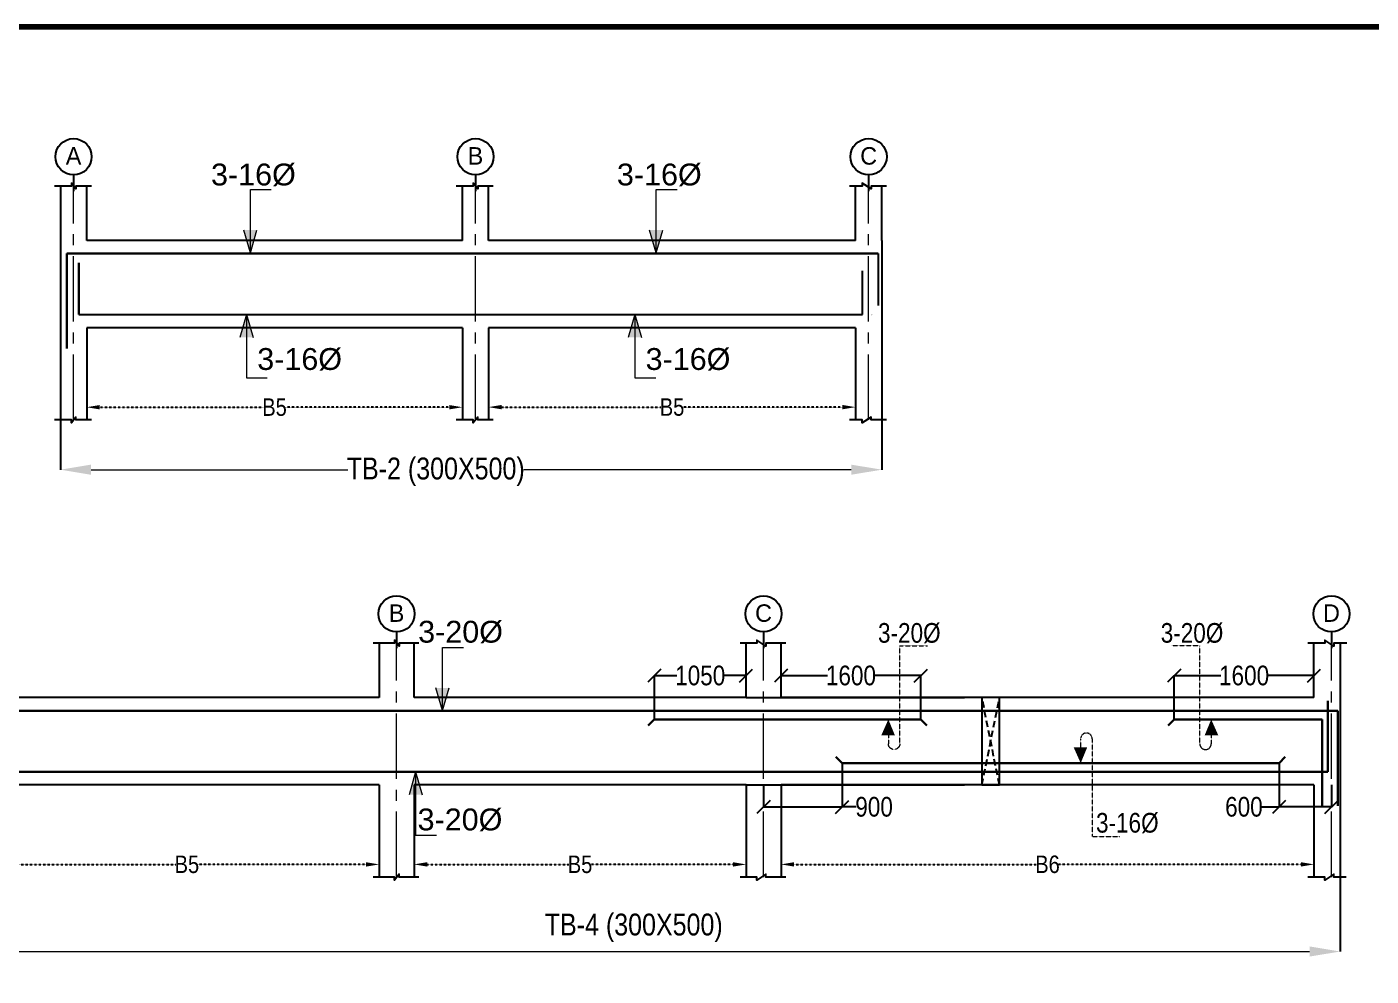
# Model space of a CAD drawing. Header units: inches. Extents: x -82712 to 364260, y -240815 to -94944.
# Drawn here: x 134604 to 149989, y -128805 to -117939 of the extents above; entities that cross this region are included whole.
import ezdxf
from ezdxf.enums import TextEntityAlignment as Align

# ---------------------------------------------------------------- set-up
doc = ezdxf.new("R2010")
doc.units = ezdxf.units.IN
doc.header["$MEASUREMENT"] = 0
doc.linetypes.add('CENTER2', pattern=[1.125, 0.75, -0.125, 0.125, -0.125])
doc.linetypes.add('HIDDEN', pattern=[0.375, 0.25, -0.125])
doc.layers.get('Defpoints').update_dxf_attribs({"color": 8})
for name, color, linetype, lineweight in [('2MM', 8, 'Continuous', 20), ('beam', 160, 'Continuous', 25), ('BEAM - STR', 150, 'HIDDEN', 25), ('EXTRA BAR', 10, 'Continuous', 30), ('RF', 7, 'Continuous', 25), ('text', 7, 'Continuous', 25)]:
    doc.layers.add(name, color=color, linetype=linetype, lineweight=lineweight)
for name, color, linetype in [('COLUMN FINAL', 5, 'Continuous'), ('Dim', 135, 'Continuous'), ('Grid', 8, 'CENTER2'), ('TITLE', 7, 'Continuous')]:
    doc.layers.add(name, color=color, linetype=linetype)
doc.styles.add('ARIAL NARROW', font='ARIALN.TTF')
doc.styles.add('PRADEEP - BOLD - STR', font='ANTQUAB.TTF')
doc.styles.get("Standard").update_dxf_attribs({"font": 'arial.ttf'})
doc.dimstyles.new('XYZ', dxfattribs={"dimtxt": 0.25, "dimasz": 0.15, "dimexe": 0.09, "dimexo": 0.0625, "dimgap": 0, "dimtad": 0, "dimdec": 0, "dimlfac": 1000, "dimzin": 0, "dimdsep": 46, "dimtxsty": 'Standard', "dimblk": 'OBLIQUE', "dimcen": 0.09, "dimclrd": 256, "dimclre": 256, "dimadec": 0, "dimazin": 0, "dimtfac": 1, "dimtdec": 0, "dimtofl": 0, "dimtmove": 1, "dimatfit": 3, "dimldrblk": 'OBLIQUE', "dimfxl": 1, "dimtolj": 1, "dimtzin": 0, "dimlwd": -1, "dimlwe": -1, "dimarcsym": 0})

# ---------------------------------------------------------------- blocks, each defined once
blk = doc.blocks.new('ARROW 1')
at = {"layer": 'BEAM - STR', "linetype": 'Continuous', "lineweight": 13, "ltscale": 0.05}
for points in [[(-100, 617), (-162, 404), (-100, 404)], [(-100, 617), (-38, 404), (-100, 404)]]:
    blk.add_hatch(color=256, dxfattribs=at).paths.add_polyline_path(points)
for points in [[(-100, 617), (-162, 404)], [(-100, 617), (-100, 26), (95, 26)], [(-100, 617), (-38, 404)]]:
    blk.add_lwpolyline(points, dxfattribs=at)
blk = doc.blocks.new('*D733')
at = {"layer": 'Defpoints', "color": 0, "linetype": 'Continuous', "ltscale": 8, "transparency": 16777216}
for p in [(133835, -127672), (149635, -127672), (149635, -128523)]:
    blk.add_point(p, dxfattribs=at)
at = {"layer": 'Dim', "linetype": 'Continuous', "ltscale": 8, "transparency": 16777216}
for p, q in [((133835, -127672), (133835, -128523)), ((149635, -127672), (149635, -128523))]:
    blk.add_line(p, q, dxfattribs=at)
at = {"layer": 'Dim', "linetype": 'Continuous', "lineweight": 5, "ltscale": 8, "transparency": 16777216}
blk.add_line((134185, -128523), (149285, -128523), dxfattribs=at)
at = {"layer": 'Dim', "linetype": 'Continuous', "ltscale": 8, "transparency": 16777216}
for points in [[(134185, -128465), (134185, -128581), (133835, -128523)], [(149285, -128465), (149285, -128581), (149635, -128523)]]:
    blk.add_solid(points, dxfattribs=at)
at = {"layer": 'Dim', "color": 7, "linetype": 'Continuous', "ltscale": 8, "transparency": 16777216, "insert": (141549, -128252), "char_height": 250, "attachment_point": 5, "style": 'ARIAL NARROW'}
blk.add_mtext('\\A1;TB-4 (300X500)', dxfattribs=at)
blk = doc.blocks.new('_Oblique')
at = {"layer": '2MM', "color": 0, "lineweight": -2}
blk.add_line((-0.5, -0.5), (0.5, 0.5), dxfattribs=at)
blk = doc.blocks.new('GT')
at = {"layer": 'Grid', "color": 1, "linetype": 'Continuous', "ltscale": 3}
blk.add_line((0, 0.436), (0, 0), dxfattribs=at)
blk.add_circle((0, 0.919), 0.483, dxfattribs=at)
blk = doc.blocks.new('*D734')
at = {"layer": 'Defpoints', "color": 0, "ltscale": 8, "transparency": 16777216}
for p in [(141785, -125365), (142835, -125617), (141785, -125867)]:
    blk.add_point(p, dxfattribs=at)
at = {"layer": 'Dim', "ltscale": 8, "transparency": 16777216}
for p, q in [((141785, -125867), (141785, -125365)), ((141785, -125365), (142043, -125365)), ((142835, -125365), (142576, -125365)), ((142835, -125617), (142835, -125365))]:
    blk.add_line(p, q, dxfattribs=at)
at = {"layer": 'Dim', "ltscale": 8, "transparency": 16777216, "xscale": 150, "yscale": 150, "zscale": 150, "rotation": 180}
blk.add_blockref('_Oblique', (141785, -125365), dxfattribs=at)
at = {"layer": 'Dim', "ltscale": 8, "transparency": 16777216, "xscale": 150, "yscale": 150, "zscale": 150}
blk.add_blockref('_Oblique', (142835, -125365), dxfattribs=at)
at = {"layer": 'Dim', "color": 7, "ltscale": 8, "transparency": 16777216, "insert": (142310, -125365), "char_height": 225, "attachment_point": 5, "style": 'ARIAL NARROW'}
blk.add_mtext('\\A1;1050', dxfattribs=at)
blk = doc.blocks.new('*D735')
at = {"layer": 'Defpoints', "color": 0, "ltscale": 8, "transparency": 16777216}
for p in [(144835, -125365), (143235, -125617), (144835, -125867)]:
    blk.add_point(p, dxfattribs=at)
at = {"layer": 'Dim', "ltscale": 8, "transparency": 16777216}
for p, q in [((143235, -125617), (143235, -125365)), ((143235, -125365), (143768, -125365)), ((144835, -125365), (144301, -125365)), ((144835, -125867), (144835, -125365))]:
    blk.add_line(p, q, dxfattribs=at)
at = {"layer": 'Dim', "ltscale": 8, "transparency": 16777216, "xscale": 150, "yscale": 150, "zscale": 150, "rotation": 180}
blk.add_blockref('_Oblique', (143235, -125365), dxfattribs=at)
at = {"layer": 'Dim', "ltscale": 8, "transparency": 16777216, "xscale": 150, "yscale": 150, "zscale": 150}
blk.add_blockref('_Oblique', (144835, -125365), dxfattribs=at)
at = {"layer": 'Dim', "color": 7, "ltscale": 8, "transparency": 16777216, "insert": (144035, -125365), "char_height": 225, "attachment_point": 5, "style": 'ARIAL NARROW'}
blk.add_mtext('\\A1;1600', dxfattribs=at)
blk = doc.blocks.new('*D736')
at = {"layer": 'Defpoints', "color": 0, "ltscale": 8, "transparency": 16777216}
for p in [(147735, -125365), (149335, -125617), (147735, -125867)]:
    blk.add_point(p, dxfattribs=at)
at = {"layer": 'Dim', "ltscale": 8, "transparency": 16777216}
for p, q in [((147735, -125867), (147735, -125365)), ((147735, -125365), (148268, -125365)), ((149335, -125365), (148801, -125365)), ((149335, -125617), (149335, -125365))]:
    blk.add_line(p, q, dxfattribs=at)
at = {"layer": 'Dim', "ltscale": 8, "transparency": 16777216, "xscale": 150, "yscale": 150, "zscale": 150, "rotation": 180}
blk.add_blockref('_Oblique', (147735, -125365), dxfattribs=at)
at = {"layer": 'Dim', "ltscale": 8, "transparency": 16777216, "xscale": 150, "yscale": 150, "zscale": 150}
blk.add_blockref('_Oblique', (149335, -125365), dxfattribs=at)
at = {"layer": 'Dim', "color": 7, "ltscale": 8, "transparency": 16777216, "insert": (148535, -125365), "char_height": 225, "attachment_point": 5, "style": 'ARIAL NARROW'}
blk.add_mtext('\\A1;1600', dxfattribs=at)
blk = doc.blocks.new('A$C1AA3211F')
at = {"layer": 'BEAM - STR', "lineweight": 13}
blk.add_lwpolyline([(64, 301), (64, 415, -1), (218, 415), (218, -901), (592, -901)], format="xyb", dxfattribs=at)
blk.add_solid([(152, 301), (64, 87), (-31, 301)], dxfattribs=at)
blk = doc.blocks.new('*D756')
at = {"layer": 'Defpoints', "color": 0, "ltscale": 8, "transparency": 16777216}
for p in [(143935, -126367), (143035, -126617), (143935, -126868)]:
    blk.add_point(p, dxfattribs=at)
at = {"layer": 'Dim', "ltscale": 8, "transparency": 16777216}
for p, q in [((143935, -126367), (143935, -126868)), ((143035, -126617), (143035, -126868)), ((143035, -126868), (143935, -126868)), ((144096, -126868), (143935, -126868))]:
    blk.add_line(p, q, dxfattribs=at)
at = {"layer": 'Dim', "ltscale": 8, "transparency": 16777216, "xscale": 150, "yscale": 150, "zscale": 150, "rotation": 180}
blk.add_blockref('_Oblique', (143035, -126868), dxfattribs=at)
at = {"layer": 'Dim', "ltscale": 8, "transparency": 16777216, "xscale": 150, "yscale": 150, "zscale": 150}
blk.add_blockref('_Oblique', (143935, -126868), dxfattribs=at)
at = {"layer": 'Dim', "color": 7, "ltscale": 8, "transparency": 16777216, "insert": (144300, -126868), "char_height": 225, "attachment_point": 5, "style": 'ARIAL NARROW'}
blk.add_mtext('\\A1;900', dxfattribs=at)
blk = doc.blocks.new('*D757')
at = {"layer": 'Defpoints', "color": 0, "ltscale": 8, "transparency": 16777216}
for p in [(148935, -126367), (149535, -126617), (148935, -126868)]:
    blk.add_point(p, dxfattribs=at)
at = {"layer": 'Dim', "ltscale": 8, "transparency": 16777216}
for p, q in [((148935, -126367), (148935, -126868)), ((149535, -126617), (149535, -126868)), ((148737, -126868), (148935, -126868)), ((149535, -126868), (148935, -126868))]:
    blk.add_line(p, q, dxfattribs=at)
at = {"layer": 'Dim', "ltscale": 8, "transparency": 16777216, "xscale": 150, "yscale": 150, "zscale": 150, "rotation": 180}
blk.add_blockref('_Oblique', (148935, -126868), dxfattribs=at)
at = {"layer": 'Dim', "ltscale": 8, "transparency": 16777216, "xscale": 150, "yscale": 150, "zscale": 150}
blk.add_blockref('_Oblique', (149535, -126868), dxfattribs=at)
at = {"layer": 'Dim', "color": 7, "ltscale": 8, "transparency": 16777216, "insert": (148533, -126868), "char_height": 225, "attachment_point": 5, "style": 'ARIAL NARROW'}
blk.add_mtext('\\A1;600', dxfattribs=at)
blk = doc.blocks.new('*D737')
at = {"layer": 'BEAM - STR', "ltscale": 0.05, "transparency": 16777216}
for p, q in [((143235, -127367), (143235, -127626)), ((149335, -127367), (149335, -127626)), ((143385, -127526), (146159, -127526)), ((149185, -127526), (146411, -127526))]:
    blk.add_line(p, q, dxfattribs=at)
for points in [[(143385, -127501), (143385, -127551), (143235, -127526)], [(149185, -127501), (149185, -127551), (149335, -127526)]]:
    blk.add_solid(points, dxfattribs=at)
at = {"layer": 'Defpoints', "color": 0, "ltscale": 0.05, "transparency": 16777216}
for p in [(143235, -126617), (149335, -126617), (149335, -127526)]:
    blk.add_point(p, dxfattribs=at)
at = {"layer": 'BEAM - STR', "color": 0, "ltscale": 0.05, "transparency": 16777216, "insert": (146285, -127526), "char_height": 200, "attachment_point": 5, "style": 'ARIAL NARROW'}
blk.add_mtext('\\A1;B6', dxfattribs=at)
blk = doc.blocks.new('*D738')
at = {"layer": 'BEAM - STR', "ltscale": 0.05, "transparency": 16777216}
for p, q in [((134235, -127367), (134235, -127626)), ((138635, -127366), (138635, -127626)), ((134385, -127526), (136308, -127526)), ((138485, -127526), (136562, -127526))]:
    blk.add_line(p, q, dxfattribs=at)
for points in [[(134385, -127501), (134385, -127551), (134235, -127526)], [(138485, -127501), (138485, -127551), (138635, -127526)]]:
    blk.add_solid(points, dxfattribs=at)
at = {"layer": 'Defpoints', "color": 0, "ltscale": 0.05, "transparency": 16777216}
for p in [(134235, -126617), (138635, -126616), (138635, -127526)]:
    blk.add_point(p, dxfattribs=at)
at = {"layer": 'BEAM - STR', "color": 0, "ltscale": 0.05, "transparency": 16777216, "insert": (136435, -127526), "char_height": 200, "attachment_point": 5, "style": 'ARIAL NARROW'}
blk.add_mtext('\\A1;B5', dxfattribs=at)
blk = doc.blocks.new('*D739')
at = {"layer": 'BEAM - STR', "ltscale": 0.05, "transparency": 16777216}
for p, q in [((139035, -127367), (139035, -127626)), ((142835, -127366), (142835, -127626)), ((139185, -127526), (140808, -127526)), ((142685, -127526), (141062, -127526))]:
    blk.add_line(p, q, dxfattribs=at)
for points in [[(139185, -127501), (139185, -127551), (139035, -127526)], [(142685, -127501), (142685, -127551), (142835, -127526)]]:
    blk.add_solid(points, dxfattribs=at)
at = {"layer": 'Defpoints', "color": 0, "ltscale": 0.05, "transparency": 16777216}
for p in [(139035, -126617), (142835, -126616), (142835, -127526)]:
    blk.add_point(p, dxfattribs=at)
at = {"layer": 'BEAM - STR', "color": 0, "ltscale": 0.05, "transparency": 16777216, "insert": (140935, -127526), "char_height": 200, "attachment_point": 5, "style": 'ARIAL NARROW'}
blk.add_mtext('\\A1;B5', dxfattribs=at)
blk = doc.blocks.new('*D792')
at = {"layer": 'Defpoints', "color": 0, "linetype": 'Continuous', "ltscale": 8, "transparency": 16777216}
for p in [(134988, -122438, 2943), (144388, -122319), (144388, -123008)]:
    blk.add_point(p, dxfattribs=at)
at = {"layer": 'Dim', "linetype": 'Continuous', "ltscale": 8, "transparency": 16777216}
for p, q in [((134988, -122439), (134988, -123008)), ((144388, -122319), (144388, -123008))]:
    blk.add_line(p, q, dxfattribs=at)
at = {"layer": 'Dim', "linetype": 'Continuous', "lineweight": 5, "ltscale": 8, "transparency": 16777216}
for p, q in [((135338, -123008), (138276, -123008)), ((144038, -123008), (140289, -123008))]:
    blk.add_line(p, q, dxfattribs=at)
at = {"layer": 'Dim', "linetype": 'Continuous', "ltscale": 8, "transparency": 16777216}
for points in [[(135338, -122950), (135338, -123066), (134988, -123008)], [(144038, -122950), (144038, -123066), (144388, -123008)]]:
    blk.add_solid(points, dxfattribs=at)
at = {"layer": 'Dim', "color": 7, "linetype": 'Continuous', "ltscale": 8, "transparency": 16777216, "insert": (139283, -123032), "char_height": 250, "attachment_point": 5, "style": 'ARIAL NARROW'}
blk.add_mtext('\\A1;TB-2 (300X500)', dxfattribs=at)
blk = doc.blocks.new('*D793')
at = {"layer": 'BEAM - STR', "ltscale": 0.05, "transparency": 16777216}
for p, q in [((135288, -122133), (135288, -122393)), ((139588, -122133), (139588, -122393)), ((135438, -122293), (137311, -122293)), ((139438, -122293), (137565, -122293))]:
    blk.add_line(p, q, dxfattribs=at)
for points in [[(135438, -122268), (135438, -122318), (135288, -122293)], [(139438, -122268), (139438, -122318), (139588, -122293)]]:
    blk.add_solid(points, dxfattribs=at)
at = {"layer": 'Defpoints', "color": 0, "ltscale": 0.05, "transparency": 16777216}
for p in [(135288, -121383), (139588, -121383), (135288, -122293)]:
    blk.add_point(p, dxfattribs=at)
at = {"layer": 'BEAM - STR', "color": 0, "ltscale": 0.05, "transparency": 16777216, "insert": (137438, -122293), "char_height": 200, "attachment_point": 5, "style": 'ARIAL NARROW'}
blk.add_mtext('\\A1;B5', dxfattribs=at)
blk = doc.blocks.new('*D794')
at = {"layer": 'BEAM - STR', "ltscale": 0.05, "transparency": 16777216}
for p, q in [((139888, -122133), (139888, -122392)), ((144088, -122133), (144088, -122392)), ((140038, -122292), (141861, -122292)), ((143938, -122292), (142115, -122292))]:
    blk.add_line(p, q, dxfattribs=at)
for points in [[(140038, -122267), (140038, -122317), (139888, -122292)], [(143938, -122267), (143938, -122317), (144088, -122292)]]:
    blk.add_solid(points, dxfattribs=at)
at = {"layer": 'Defpoints', "color": 0, "ltscale": 0.05, "transparency": 16777216}
for p in [(139888, -121383), (144088, -121383), (144088, -122292)]:
    blk.add_point(p, dxfattribs=at)
at = {"layer": 'BEAM - STR', "color": 0, "ltscale": 0.05, "transparency": 16777216, "insert": (141988, -122292), "char_height": 200, "attachment_point": 5, "style": 'ARIAL NARROW'}
blk.add_mtext('\\A1;B5', dxfattribs=at)

msp = doc.modelspace()

# ---------------------------------------------------------------- linework, layer by layer
at = {"color": 3}
for p, q in [((144167.9817, -121233.0658), (144167.9817, -120732.372)), ((135197.5089, -121233.0658), (144167.9817, -121233.0658))]:
    msp.add_line(p, q, dxfattribs=at)
msp.add_lwpolyline([(144345.4808, -120533.0658), (144345.4808, -121126.8517)], dxfattribs=at)
msp.add_arc((144268.7253, -121233.0458), 0.02, 270, 359.99999996, dxfattribs=at)
at = {"layer": 'beam'}
for p, q in [((139587.8477, -120383.0658), (135287.8477, -120383.0658)), ((144087.8477, -120383.0658), (139887.8477, -120383.0658)), ((139587.8477, -121383.0658), (135287.8477, -121383.0658)), ((144087.8477, -121383.0658), (139887.8477, -121383.0658)), ((138634.8143, -125616.6043), (134234.8143, -125616.6043)), ((142834.8143, -125616.6043), (139034.8143, -125616.6043)), ((142834.8143, -125616.6043), (145334.8143, -125616.6043)), ((149334.8143, -125616.6043), (143234.8143, -125616.6043)), ((145134.8143, -125616.6043), (143234.8143, -125616.6043)), ((138634.8143, -126616.6043), (134234.8143, -126616.6043)), ((142834.8143, -126616.6043), (139034.8143, -126616.6043)), ((142834.8143, -126616.6043), (145334.8143, -126616.6043)), ((149334.8143, -126616.6043), (143234.8143, -126616.6043)), ((145134.8143, -126616.6043), (143234.8143, -126616.6043))]:
    msp.add_line(p, q, dxfattribs=at)
at = {"layer": 'beam', "linetype": 'HIDDEN', "ltscale": 300}
for p, q in [((145534.8143, -126616.5418), (145734.8143, -125616.5418)), ((145734.8143, -126616.5418), (145534.8143, -125616.5418))]:
    msp.add_line(p, q, dxfattribs=at)
at = {"layer": 'beam'}
msp.add_lwpolyline([(145534.8143, -126616.5418), (145734.8143, -126616.5418), (145734.8143, -125616.5418), (145534.8143, -125616.5418)], close=True, dxfattribs=at)
at = {"layer": 'COLUMN FINAL'}
for p, q in [((134987.8477, -119760.8699), (134987.8477, -122438.5461)), ((135287.8477, -120383.0658), (135287.8477, -119760.8699)), ((139587.8477, -120383.0658), (139587.8477, -119760.8699)), ((139887.8477, -120383.0658), (139887.8477, -119760.8699)), ((144087.8477, -120383.0658), (144087.8477, -119760.8699)), ((144387.8477, -120383.0658), (144387.8477, -119760.8699)), ((144387.8477, -120383.0658), (144387.8477, -122438.5461)), ((135287.8477, -121383.0658), (135287.8477, -122438.5461)), ((139587.8477, -121383.0658), (139587.8477, -122438.5461)), ((139887.8477, -121383.0658), (139887.8477, -122438.5461)), ((144087.8477, -121383.0658), (144087.8477, -122438.5461)), ((138634.8143, -124994.4085), (138634.8143, -125616.6043)), ((139034.8143, -125616.6043), (139034.8143, -124994.4085)), ((142834.8143, -125616.6043), (142834.8143, -124994.4085)), ((143234.8143, -125616.6043), (143234.8143, -124994.4085)), ((149334.8143, -125616.6043), (149334.8143, -124994.4085)), ((149634.8143, -124994.4085), (149634.8143, -127672.0846)), ((138634.8143, -126616.6043), (138634.8143, -127672.0846)), ((139034.8143, -126616.6043), (139034.8143, -127672.0846)), ((142834.8143, -126616.6043), (142834.8143, -127672.0846)), ((143234.8143, -126616.6043), (143234.8143, -127672.0846)), ((149334.8143, -126616.6043), (149334.8143, -127672.0846))]:
    msp.add_line(p, q, dxfattribs=at)
for points in [[(135341.4304, -119760.8699), (135165.5965, -119760.8699), (135165.5965, -119794.3464), (135112.6159, -119727.3935), (135112.6159, -119760.8699), (134918.6926, -119760.8699)], [(139941.4304, -119760.8699), (139765.5965, -119760.8699), (139765.5965, -119794.3464), (139712.6159, -119727.3935), (139712.6159, -119760.8699), (139518.6926, -119760.8699)], [(144441.4304, -119760.8699), (144265.5965, -119760.8699), (144265.5965, -119794.3464), (144162.6159, -119727.3935), (144162.6159, -119760.8699), (144018.6926, -119760.8699)], [(135341.4304, -122438.5461), (135165.5965, -122438.5461), (135165.5965, -122405.0696), (135112.6159, -122472.0225), (135112.6159, -122438.5461), (134918.6926, -122438.5461)], [(139941.4304, -122438.5461), (139765.5965, -122438.5461), (139765.5965, -122405.0696), (139712.6159, -122472.0225), (139712.6159, -122438.5461), (139518.6926, -122438.5461)], [(144441.4304, -122438.5461), (144265.5965, -122438.5461), (144265.5965, -122405.0696), (144162.6159, -122472.0225), (144162.6159, -122438.5461), (144018.6926, -122438.5461)], [(139088.397, -124994.4085), (138862.5632, -124994.4085), (138862.5632, -125027.8849), (138809.5825, -124960.932), (138809.5825, -124994.4085), (138565.6593, -124994.4085)], [(143288.397, -124994.4085), (143062.5632, -124994.4085), (143062.5632, -125027.8849), (142959.5825, -124960.932), (142959.5825, -124994.4085), (142765.6593, -124994.4085)], [(149712.2699, -124994.4085), (149562.5632, -124994.4085), (149562.5632, -125027.8849), (149459.5825, -124960.932), (149459.5825, -124994.4085), (149265.6593, -124994.4085)], [(139088.397, -127672.0846), (138862.5632, -127672.0846), (138862.5632, -127638.6082), (138809.5825, -127705.5611), (138809.5825, -127672.0846), (138565.6593, -127672.0846)], [(143288.397, -127672.0846), (143062.5632, -127672.0846), (143062.5632, -127638.6082), (142959.5825, -127705.5611), (142959.5825, -127672.0846), (142765.6593, -127672.0846)], [(149704.4918, -127672.0846), (149562.5632, -127672.0846), (149562.5632, -127638.6082), (149459.5825, -127705.5611), (149459.5825, -127672.0846), (149265.6593, -127672.0846)]]:
    msp.add_lwpolyline(points, dxfattribs=at)
at = {"layer": 'EXTRA BAR'}
for p, q in [((141784.8143, -125866.6043), (141714.1036, -125937.315)), ((141784.8143, -125866.6043), (144834.8143, -125866.6043)), ((144834.8143, -125866.6043), (144905.525, -125937.315)), ((147734.8143, -125866.6043), (147664.1036, -125937.315)), ((147734.8143, -125866.6043), (149427.6741, -125866.6043)), ((149427.6741, -125866.6043), (149427.6741, -126855.3387)), ((143864.1036, -126296.1561), (143934.8143, -126366.8668)), ((149005.525, -126296.1561), (148934.8143, -126366.8668)), ((143934.7518, -126366.8043), (148934.8768, -126366.8043))]:
    msp.add_line(p, q, dxfattribs=at)
at = {"layer": 'Grid', "color": 251, "lineweight": 13, "ltscale": 1000}
for p, q in [((135137.8477, -122438.5461), (135137.8477, -119702.7956)), ((139737.8477, -122438.5461), (139737.8477, -119702.7956)), ((144237.8477, -122438.5461), (144237.8477, -119702.7956)), ((138834.8143, -127672.0846), (138834.8143, -124936.3341)), ((143034.8143, -127672.0846), (143034.8143, -124936.3341)), ((149534.8143, -127672.0846), (149534.8143, -124936.3341))]:
    msp.add_line(p, q, dxfattribs=at)
at = {"layer": 'RF', "color": 3, "lineweight": 30}
for p, q in [((135061.2292, -120533.0658), (144345.4808, -120533.0658)), ((135061.2292, -120533.0658), (135061.2292, -121621.8002)), ((135197.5089, -121233.0658), (135197.5089, -120641.3618)), ((149492.7659, -126466.6043), (149492.7659, -125652.2553)), ((133958.1958, -125766.6043), (149607.3976, -125766.6043)), ((149607.3976, -125766.6043), (149607.3976, -126855.3387)), ((134118.1506, -126466.6043), (149492.7659, -126466.6043))]:
    msp.add_line(p, q, dxfattribs=at)
at = {"layer": 'TITLE', "color": 125}
msp.add_lwpolyline([(115272.3723, -117939.4619), (115272.3723, -149044.9913), (159312.3557, -149044.9913), (159312.3557, -117939.4619)], close=True, dxfattribs=at)
at = {"layer": 'TITLE', "color": 125, "lineweight": 100}
msp.add_lwpolyline([(115272.3723, -117939.4619), (115272.3723, -149044.9913), (159312.3557, -149044.9913), (159312.3557, -117939.4619)], close=True, dxfattribs=at)

# ---------------------------------------------------------------- block references
at = {"layer": 'BEAM - STR', "xscale": -1.2259006569435, "yscale": 1.2259006569435, "zscale": 1.2259006569435, "rotation": 180}
for p in [(137283.7327, -119770.2927), (141929.2327, -119770.2927), (139483.9337, -125009.8708)]:
    msp.add_blockref('ARROW 1', p, dxfattribs=at)
at = {"layer": 'BEAM - STR', "xscale": 1.2259006569435, "yscale": 1.2259006569435, "zscale": 1.2259006569435}
for p in [(137238.9526, -121989.7993), (141683.9526, -121989.7993), (139175.894, -127223.3378)]:
    msp.add_blockref('ARROW 1', p, dxfattribs=at)
at = {"layer": 'BEAM - STR', "lineweight": -3, "yscale": 0.8513199006551999, "zscale": 0.8513199006551999, "rotation": 180}
for p, xscale in [((144409.0519, -125792.2469), -0.8513199006551999), ((148213.3739, -125792.2469), 0.8513199006551999)]:
    msp.add_blockref('A$C1AA3211F', p, dxfattribs=dict(at, xscale=xscale))
at = {"layer": 'BEAM - STR', "lineweight": -3, "xscale": 0.8513199006551999, "yscale": 0.8513199006551999, "zscale": 0.8513199006551999}
msp.add_blockref('A$C1AA3211F', (146610.3139, -126441.1617), dxfattribs=at)
at = {"layer": 'Grid', "color": 1, "xscale": 428.5714285714287, "yscale": 428.5714285714287, "zscale": 428.5714285714287}
for p in [(135137.8477, -119819.1095), (139737.8477, -119819.1095), (144237.8477, -119819.1095), (138834.8143, -125052.6481), (143034.8143, -125052.6481), (149534.8143, -125052.6481)]:
    msp.add_blockref('GT', p, dxfattribs=at)

# ---------------------------------------------------------------- texts
at = {"layer": 'Grid', "color": 1, "style": 'PRADEEP - BOLD - STR'}
for s, p in [('A', (135137.8477, -119515.9854)), ('B', (139737.8477, -119515.9854)), ('C', (144237.8477, -119515.9854)), ('B', (138834.8143, -124749.5239)), ('C', (143034.8143, -124749.5239)), ('D', (149534.8143, -124749.5239))]:
    msp.add_text(s, height=200, dxfattribs=at).set_placement(p, align=Align.CENTER)
at = {"layer": 'text', "style": 'ARIAL NARROW'}
for s, p in [('3-20%%C', (144345.1264, -124988.5225)), ('3-20%%C', (147580.8495, -124988.5225)), ('3-16%%C', (146840.3745, -127161.9865))]:
    msp.add_text(s, height=225, dxfattribs=at).set_placement(p)
at = {"layer": 'text', "color": 3, "char_height": 250, "attachment_point": 1, "style": 'ARIAL NARROW'}
for s, insert, width in [('{\\fArial|b0|i0|c0|p34;3-16%%C\\fArial|b1|i0|c0|p34; }    ', (136711.0732, -119504.2041), 4239.744075), ('{\\fArial|b0|i0|c0|p34;3-16%%C\\fArial|b1|i0|c0|p34; }    ', (141356.5732, -119504.2041), 4239.744075), ('{\\fArial|b0|i0|c0|p34;3-16%%C\\fArial|b1|i0|c0|p34; }    ', (137239.9479, -121616.1069), 4189.744075), ('{\\fArial|b0|i0|c0|p34;3-16%%C\\fArial|b1|i0|c0|p34; }    ', (141684.9479, -121616.1069), 4189.744075), ('{\\fArial|b0|i0|c0|p34;3-20%%C\\fArial|b1|i0|c0|p34; }    ', (139081.6438, -124737.7426), 3655.832196), ('{\\fArial|b0|i0|c0|p34;3-20%%C\\fArial|b1|i0|c0|p34; }    ', (139075.3187, -126886.563), 2505.832196)]:
    msp.add_mtext(s, dxfattribs=dict(at, insert=insert, width=width))

# ---------------------------------------------------------------- dimensions: what is measured, and where the dimension line sits
at = {"layer": 'BEAM - STR', "ltscale": 0.05}
dim = msp.add_linear_dim(base=(135287.8477, -122292.5863), p1=(139587.8477, -121383.0658), p2=(135287.8477, -121383.0658), text='B5', dimstyle='XYZ', override={"dimtxt": 200, "dimasz": 150, "dimexe": 100, "dimexo": 750, "dimlfac": 1, "dimtxsty": 'ARIAL NARROW', "dimsah": 1, "dimdle": 0.1, "dimfxl": 1000, "dimfxlon": 1}, dxfattribs=at)
dim.commit()
dim.dimension.update_dxf_attribs({"geometry": '*D793', "text_midpoint": (137437.8477, -122292.5863)})
for base, p1, p2, text, picture, middle in [((144087.8477, -122292.3863), (139887.8477, -121383.0658), (144087.8477, -121383.0658), 'B5', '*D794', (141987.8477, -122292.3863)), ((138634.8143, -127525.7986), (134234.8143, -126616.6043), (138634.8143, -126616.278), 'B5', '*D738', (136434.8143, -127525.7986)), ((142834.8143, -127525.7986), (139034.8143, -126616.6043), (142834.8143, -126616.278), 'B5', '*D739', (140934.8143, -127525.7986)), ((149334.8143, -127526.1249), (143234.8143, -126616.6043), (149334.8143, -126616.8043), 'B6', '*D737', (146284.8143, -127526.1249))]:
    dim = msp.add_linear_dim(base=base, p1=p1, p2=p2, angle=180, text=text, dimstyle='XYZ', override={"dimtxt": 200, "dimasz": 150, "dimexe": 100, "dimexo": 750, "dimlfac": 1, "dimtxsty": 'ARIAL NARROW', "dimsah": 1, "dimdle": 0.1, "dimfxl": 1000, "dimfxlon": 1}, dxfattribs=at)
    dim.commit()
    dim.dimension.update_dxf_attribs({"geometry": picture, "text_midpoint": middle})
at = {"layer": 'Dim', "linetype": 'Continuous', "ltscale": 8}
for base, p1, p2, text, picture, middle in [((144387.8477, -123008.1512), (134987.8477, -122438.4836, 2942.5781), (144387.8477, -122318.6205), 'TB-2 (300X500)', '*D792', (139282.5566, -123031.7709)), ((149634.8143, -128523.0568), (133834.8143, -127672.0846), (149634.8143, -127672.0846), 'TB-4 (300X500)', '*D733', (141549.3049, -128251.5714))]:
    dim = msp.add_linear_dim(base=base, p1=p1, p2=p2, text=text, dimstyle='XYZ', override={"dimtxt": 250, "dimasz": 350, "dimtxsty": 'ARIAL NARROW', "dimsah": 1, "dimclrt": 7, "dimlwd": 5}, dxfattribs=at)
    dim.commit()
    dim.dimension.update_dxf_attribs({"geometry": picture, "text_midpoint": middle, "dimtype": 160})
at = {"layer": 'Dim', "ltscale": 8}
for base, p1, p2, picture, middle in [((141784.8143, -125365.0518), (142834.8143, -125616.6043), (141784.8143, -125866.6043), '*D734', (142309.8143, -125365.0518)), ((147734.8143, -125365.0518), (149334.8143, -125616.6043), (147734.8143, -125866.6043), '*D736', (148534.8143, -125365.0518))]:
    dim = msp.add_linear_dim(base=base, p1=p1, p2=p2, dimstyle='XYZ', override={"dimtxt": 225, "dimasz": 150, "dimlfac": 1, "dimtxsty": 'ARIAL NARROW', "dimclrt": 7}, dxfattribs=at)
    dim.commit()
    dim.dimension.update_dxf_attribs({"geometry": picture, "text_midpoint": middle})
dim = msp.add_linear_dim(base=(144834.8143, -125365.0518), p1=(143234.8143, -125616.6043), p2=(144834.8143, -125866.6043), angle=180, dimstyle='XYZ', override={"dimtxt": 225, "dimasz": 150, "dimlfac": 1, "dimtxsty": 'ARIAL NARROW', "dimclrt": 7}, dxfattribs=at)
dim.commit()
dim.dimension.update_dxf_attribs({"geometry": '*D735', "text_midpoint": (144034.8143, -125365.0518)})
dim = msp.add_linear_dim(base=(143934.8143, -126868.3568), p1=(143034.8143, -126616.8043), p2=(143934.8143, -126366.8043), angle=180, dimstyle='XYZ', override={"dimtxt": 225, "dimasz": 150, "dimlfac": 1, "dimtxsty": 'ARIAL NARROW', "dimclrt": 7}, dxfattribs=at)
dim.commit()
dim.dimension.update_dxf_attribs({"geometry": '*D756', "text_midpoint": (144299.9303, -126868.3568), "dimtype": 160})
dim = msp.add_linear_dim(base=(148934.8143, -126868.3568), p1=(149534.8143, -126616.8043), p2=(148934.8143, -126366.8043), dimstyle='XYZ', override={"dimtxt": 225, "dimasz": 150, "dimlfac": 1, "dimtxsty": 'ARIAL NARROW', "dimclrt": 7}, dxfattribs=at)
dim.commit()
dim.dimension.update_dxf_attribs({"geometry": '*D757', "text_midpoint": (148532.5751, -126868.3568), "dimtype": 160})

doc.saveas('drawing.dxf')
